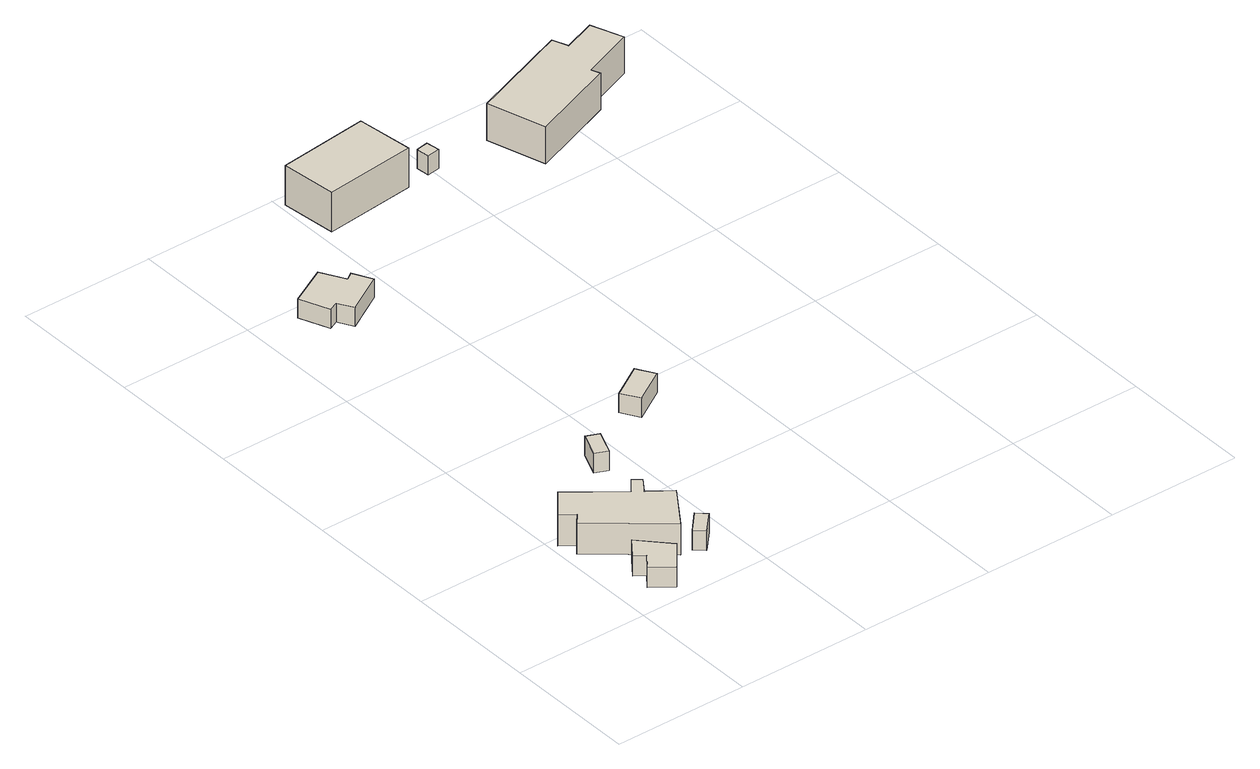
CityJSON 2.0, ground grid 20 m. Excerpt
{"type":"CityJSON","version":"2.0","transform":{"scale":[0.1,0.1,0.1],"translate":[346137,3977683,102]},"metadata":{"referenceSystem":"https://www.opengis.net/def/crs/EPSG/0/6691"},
"CityObjects":{
"building1":{"type":"Building","attributes":{"土砂災害警戒区域.現象区分":"2","土砂災害警戒区域.区域区分":"1","measuredHeight":3.1},"geometry":[{"type":"Solid","lod":"1","boundaries":[[[[0,1,2,3,4,5]],[[4,6,7,5]],[[3,8,6,4]],[[2,9,8,3]],[[1,10,9,2]],[[0,11,10,1]],[[5,7,11,0]],[[6,8,9,10,11,7]]]]}]},
"building2":{"type":"Building","attributes":{"土砂災害警戒区域.現象区分":"2","土砂災害警戒区域.区域区分":"1","measuredHeight":4.9},"geometry":[{"type":"Solid","lod":"1","boundaries":[[[[12,13,14,15,16,17,18,19,20,21]],[[20,22,23,21]],[[19,24,22,20]],[[18,25,24,19]],[[17,26,25,18]],[[16,27,26,17]],[[15,28,27,16]],[[14,29,28,15]],[[13,30,29,14]],[[12,31,30,13]],[[21,23,31,12]],[[22,24,25,26,27,28,29,30,31,23]]]]}]},
"building3":{"type":"Building","attributes":{"土砂災害警戒区域.現象区分":"2","土砂災害警戒区域.区域区分":"1","measuredHeight":3},"geometry":[{"type":"Solid","lod":"1","boundaries":[[[[32,33,34,35]],[[34,36,37,35]],[[33,38,36,34]],[[32,39,38,33]],[[35,37,39,32]],[[36,38,39,37]]]]}]},
"building4":{"type":"Building","attributes":{"土砂災害警戒区域.現象区分":"2","土砂災害警戒区域.区域区分":"1","measuredHeight":3},"geometry":[{"type":"Solid","lod":"1","boundaries":[[[[40,41,42,43]],[[42,44,45,43]],[[41,46,44,42]],[[40,47,46,41]],[[43,45,47,40]],[[44,46,47,45]]]]}]},
"building5":{"type":"Building","attributes":{"土砂災害警戒区域.現象区分":"2","土砂災害警戒区域.区域区分":"1","measuredHeight":2.8},"geometry":[{"type":"Solid","lod":"1","boundaries":[[[[48,49,50,51,52,53,54,55]],[[54,56,57,55]],[[53,58,56,54]],[[52,59,58,53]],[[51,60,59,52]],[[50,61,60,51]],[[49,62,61,50]],[[48,63,62,49]],[[55,57,63,48]],[[56,58,59,60,61,62,63,57]]]]}]},
"building6":{"type":"Building","attributes":{"土砂災害警戒区域.現象区分":"2","土砂災害警戒区域.区域区分":"1","measuredHeight":3},"geometry":[{"type":"Solid","lod":"1","boundaries":[[[[64,65,66,67]],[[66,68,69,67]],[[65,70,68,66]],[[64,71,70,65]],[[67,69,71,64]],[[68,70,71,69]]]]}]},
"building7":{"type":"Building","attributes":{"土砂災害警戒区域.現象区分":"2","土砂災害警戒区域.区域区分":"1","measuredHeight":7.7},"geometry":[{"type":"Solid","lod":"1","boundaries":[[[[72,73,74,75]],[[74,76,77,75]],[[73,78,76,74]],[[72,79,78,73]],[[75,77,79,72]],[[76,78,79,77]]]]}]},
"building8":{"type":"Building","attributes":{"土砂災害警戒区域.現象区分":"2","土砂災害警戒区域.区域区分":"1","measuredHeight":3},"geometry":[{"type":"Solid","lod":"1","boundaries":[[[[80,81,82,83]],[[82,84,85,83]],[[81,86,84,82]],[[80,87,86,81]],[[83,85,87,80]],[[84,86,87,85]]]]}]},
"building9":{"type":"Building","attributes":{"土砂災害警戒区域.現象区分":"2","土砂災害警戒区域.区域区分":"1","measuredHeight":8},"geometry":[{"type":"Solid","lod":"1","boundaries":[[[[88,89,90,91,92,93,94,95]],[[94,96,97,95]],[[93,98,96,94]],[[92,99,98,93]],[[91,100,99,92]],[[90,101,100,91]],[[89,102,101,90]],[[88,103,102,89]],[[95,97,103,88]],[[96,98,99,100,101,102,103,97]]]]}]}
},
"vertices":[
[62,9,14],[32,32,14],[48,52,14],[34,63,14],[55,91,14],[94,49,14],[55,91,45],[94,49,45],[34,63,45],[48,52,45],[32,32,45],[62,9,45],
[109,160,10],[125,180,10],[137,171,10],[122,150,10],[155,126,10],[113,65,10],[12,149,10],[24,163,10],[4,178,10],[36,217,10],[4,178,58],[36,217,58],[24,163,58],[12,149,58],[113,65,58],[155,126,58],[122,150,58],[137,171,58],[125,180,58],[109,160,58],
[171,79,11],[144,51,11],[130,63,11],[157,92,11],[130,63,41],[157,92,41],[144,51,41],[171,79,41],
[177,307,6],[162,270,6],[143,278,6],[158,315,6],[143,278,36],[158,315,36],[162,270,36],[177,307,36],
[93,773,37],[113,738,37],[124,745,37],[139,717,37],[81,683,37],[68,705,37],[54,699,37],[36,743,37],[54,699,66],[36,743,66],[68,705,66],[81,683,66],[139,717,66],[124,745,66],[113,738,66],[93,773,66],
[303,395,2],[319,369,2],[270,339,2],[254,365,2],[270,339,32],[254,365,32],[319,369,32],[303,395,32],
[309,955,43],[319,871,43],[182,856,43],[173,939,43],[182,856,104],[173,939,104],[319,871,104],[309,955,104],
[372,900,42],[375,880,42],[356,877,42],[354,897,42],[356,877,72],[354,897,72],[375,880,72],[372,900,72],
[630,969,22],[639,946,22],[688,964,22],[706,917,22],[628,887,22],[633,874,22],[505,825,22],[479,912,22],[505,825,79],[479,912,79],[633,874,79],[628,887,79],[706,917,79],[688,964,79],[639,946,79],[630,969,79]
]}
